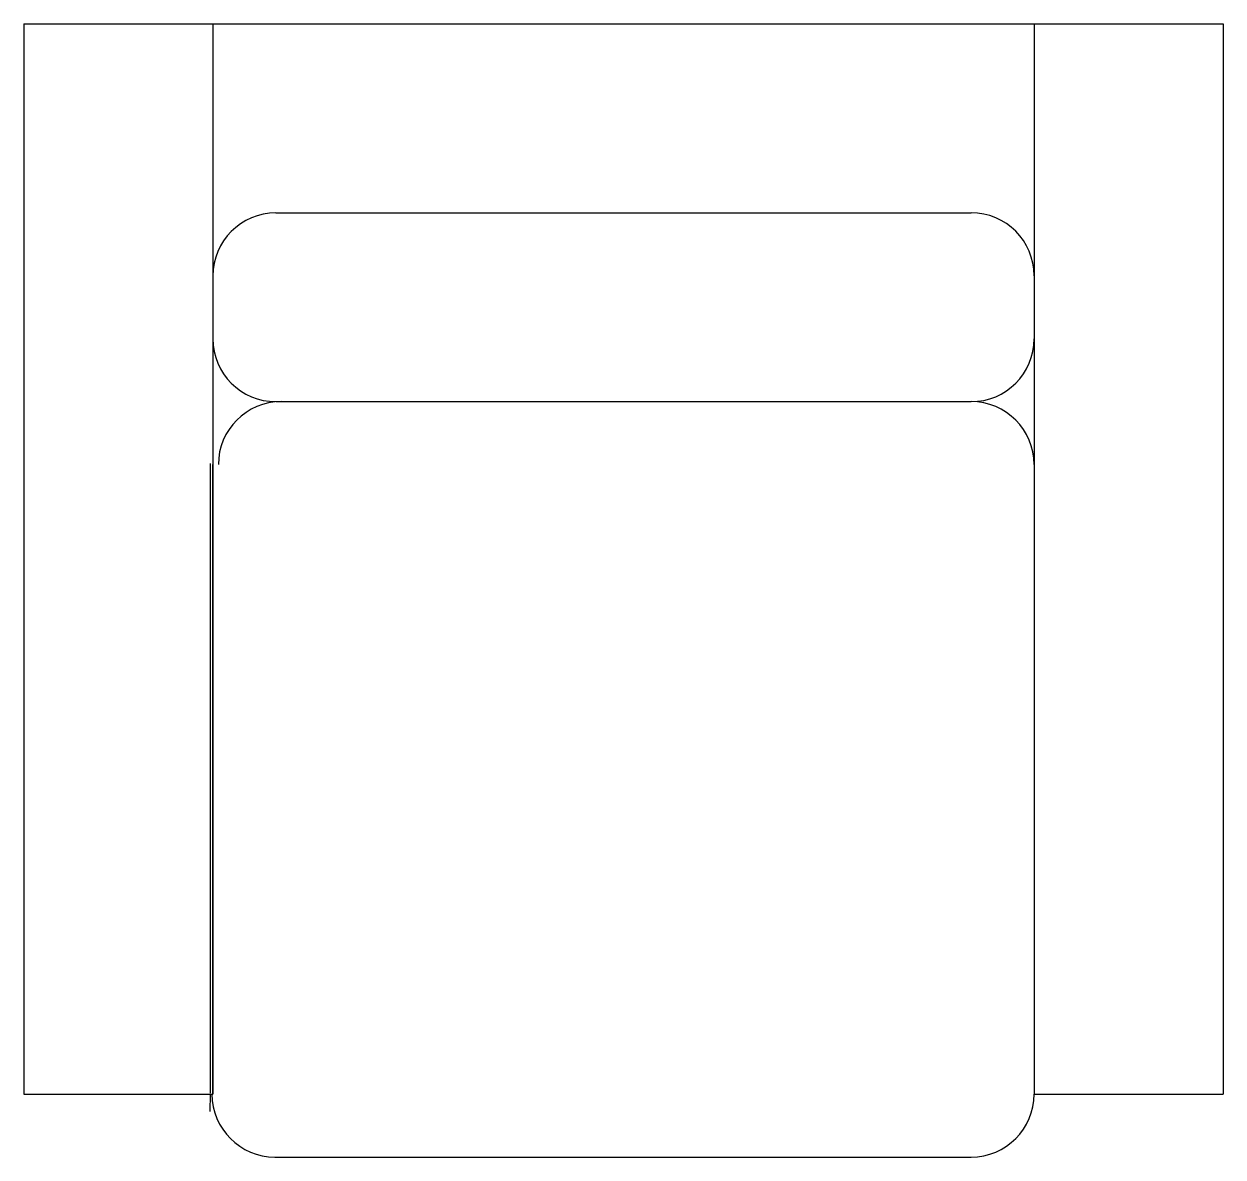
# Model space of a CAD drawing. Header units: metres. Extents: x 0 to 0.952, y -0.9 to 0.
import ezdxf

# ---------------------------------------------------------------- set-up
doc = ezdxf.new("R2010")
doc.units = ezdxf.units.M

msp = doc.modelspace()

# ---------------------------------------------------------------- linework, layer by layer
for p, q in [((0, 0), (0.95214, 0)), ((0, 0), (0, -0.85)), ((0.15, 0), (0.15, -0.85)), ((0.95214, 0), (0.95214, -0.85)), ((0.80214, 0), (0.80214, -0.85)), ((0.2, -0.15013), (0.75214, -0.15013)), ((0.15, -0.2), (0.15, -0.25)), ((0.15, -0.20013), (0.15, -0.25)), ((0.80214, -0.2), (0.80214, -0.25)), ((0.2, -0.3), (0.75214, -0.3)), ((0.14787, -0.3492), (0.14787, -0.8492)), ((0.14961, -0.35), (0.14961, -0.85)), ((0, -0.85), (0.15, -0.85)), ((0.14787, -0.85), (0.14763, -0.86389)), ((0.80214, -0.85), (0.95214, -0.85)), ((0.1993, -0.9), (0.75214, -0.9)), ((0.20214, -0.9), (0.75214, -0.9))]:
    msp.add_line(p, q)
for centre, start, end in [((0.2, -0.20013), 90, 180), ((0.75214, -0.2), 0, 90), ((0.2, -0.25), 180, 270), ((0.75214, -0.25), 270, 360), ((0.20434, -0.35), 90, 180), ((0.75214, -0.35), 0, 90), ((0.75214, -0.35), 0, 90), ((0.1993, -0.85), 180, 270), ((0.75214, -0.85), 270, 0)]:
    msp.add_arc(centre, 0.05, start, end)

doc.saveas('drawing.dxf')
